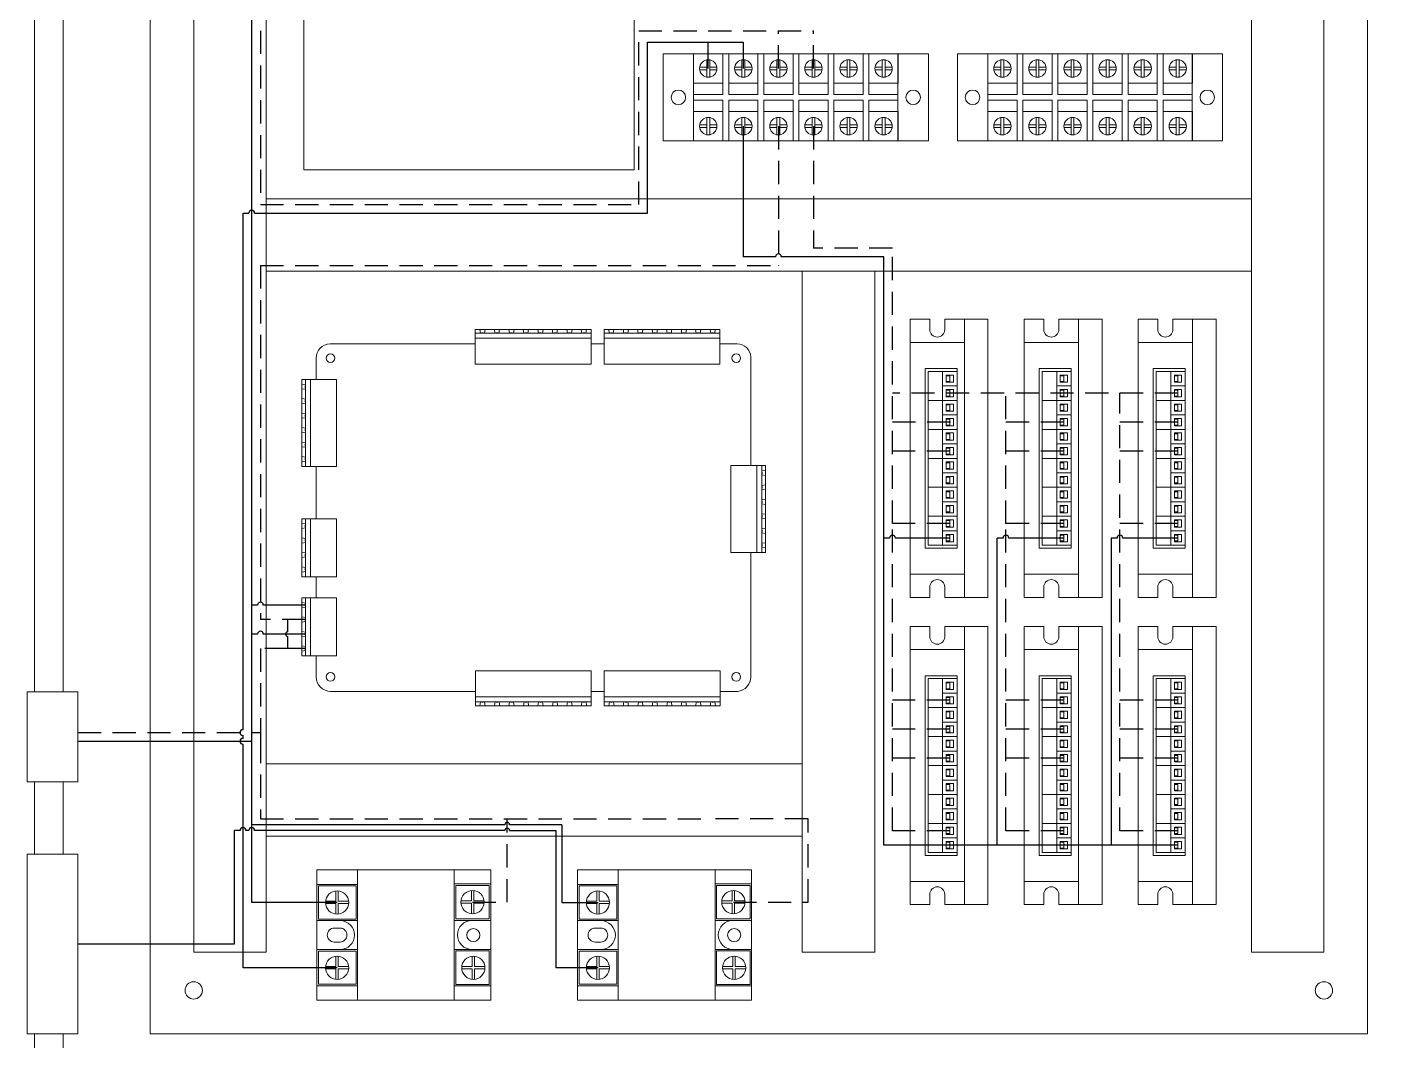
# Model space of a CAD drawing. Header units: millimetres. Extents: x 1937 to 4749, y 83 to 1608.
# Drawn here: x 2926.7 to 3043.6, y 477.9 to 565.3 of the extents above; entities that cross this region are included whole.
import ezdxf

# ---------------------------------------------------------------- set-up
doc = ezdxf.new("R2010")
doc.units = ezdxf.units.MM
doc.linetypes.add('JIS_02_2.0', pattern=[3, 2, -1])
doc.layers.get('0').update_dxf_attribs({"lineweight": 0})
for name, color, linetype, lineweight in [('24V', 1, 'Continuous', 30), ('Box Panel', 7, 'Continuous', 0), ('Fasa', 1, 'Continuous', 30), ('Negatif', 250, 'JIS_02_2.0', 30), ('PSU', 7, 'Continuous', 0), ('SSR DC', 7, 'Continuous', 0), ('TB6600', 7, 'Continuous', 0)]:
    doc.layers.add(name, color=color, linetype=linetype, lineweight=lineweight)
doc.layers.add('Cable Duct', color=7, linetype='Continuous')

# ---------------------------------------------------------------- blocks, each defined once
blk = doc.blocks.new('TB6600')
for p, q in [((5.36, 41.97), (12.11, 41.97)), ((17.31, 41.97), (24.06, 41.97)), ((24.06, 41.97), (32.21, 41.97)), ((5.36, -54.03), (12.11, -54.03)), ((17.31, -54.03), (24.06, -54.03)), ((24.06, -54.03), (32.21, -54.03))]:
    blk.add_line(p, q)
for points in [[(12.11, 41.97), (12.11, 38.42)], [(17.31, 38.42), (17.31, 38.42), (17.31, 41.97)], [(12.11, -54.03), (12.11, -50.48)], [(17.31, -50.48), (17.31, -50.48), (17.31, -54.03)]]:
    blk.add_lwpolyline(points)
for centre, start, end in [((14.71, 38.42), 180, 0), ((14.71, -50.48), 0, 180)]:
    blk.add_arc(centre, 2.6, start, end)
at = {"layer": 'TB6600'}
for p, q in [((5.36, -54.03), (5.36, 41.97)), ((24.06, 33.97), (24.06, 41.97)), ((32.21, 41.97), (32.21, -54.03)), ((10.56, 24.97), (21.56, 24.97)), ((10.56, -37.03), (10.56, 24.97)), ((11.56, 23.97), (21.56, 23.97)), ((11.56, -36.03), (11.56, 23.97)), ((16.56, 23.97), (16.56, -36.03)), ((21.56, 24.97), (21.56, 23.97)), ((21.56, 23.97), (21.56, -36.03)), ((16.56, 18.97), (21.56, 18.97)), ((17.81, 22.72), (20.31, 22.72)), ((17.81, 22.72), (17.81, 20.22)), ((17.81, 22.47), (19.06, 22.47)), ((17.81, 20.47), (19.06, 20.47)), ((17.81, 20.22), (20.31, 20.22)), ((17.81, 20.22), (20.31, 20.22)), ((19.06, 22.47), (19.06, 20.47)), ((20.31, 22.72), (20.31, 20.22)), ((17.81, 17.72), (20.31, 17.72)), ((17.81, 17.72), (17.81, 15.22)), ((17.81, 17.47), (19.06, 17.47)), ((17.81, 15.47), (19.06, 15.47)), ((17.81, 15.22), (20.31, 15.22)), ((17.81, 15.22), (20.31, 15.22)), ((19.06, 17.47), (19.06, 15.47)), ((20.31, 17.72), (20.31, 15.22)), ((11.56, 13.97), (21.56, 13.97)), ((17.81, 12.72), (20.31, 12.72)), ((17.81, 12.72), (17.81, 10.22)), ((17.81, 12.47), (19.06, 12.47)), ((17.81, 10.47), (19.06, 10.47)), ((17.81, 10.22), (20.31, 10.22)), ((17.81, 10.22), (20.31, 10.22)), ((19.06, 12.47), (19.06, 10.47)), ((20.31, 12.72), (20.31, 10.22)), ((16.56, 8.97), (21.56, 8.97)), ((17.81, 7.72), (20.31, 7.72)), ((17.81, 7.72), (17.81, 5.22)), ((17.81, 7.47), (19.06, 7.47)), ((17.81, 5.47), (19.06, 5.47)), ((17.81, 5.22), (20.31, 5.22)), ((17.81, 5.22), (20.31, 5.22)), ((19.06, 7.47), (19.06, 5.47)), ((20.31, 7.72), (20.31, 5.22)), ((11.56, 3.97), (21.56, 3.97)), ((17.81, 2.72), (20.31, 2.72)), ((17.81, 2.72), (17.81, 0.22)), ((17.81, 2.47), (19.06, 2.47)), ((17.81, 0.47), (19.06, 0.47)), ((17.81, 0.22), (20.31, 0.22)), ((17.81, 0.22), (20.31, 0.22)), ((19.06, 2.47), (19.06, 0.47)), ((20.31, 2.72), (20.31, 0.22)), ((16.56, -1.03), (21.56, -1.03)), ((17.81, -2.28), (20.31, -2.28)), ((17.81, -2.28), (17.81, -4.78)), ((17.81, -2.53), (19.06, -2.53)), ((17.81, -4.53), (19.06, -4.53)), ((19.06, -2.53), (19.06, -4.53)), ((20.31, -2.28), (20.31, -4.78)), ((11.56, -6.03), (21.56, -6.03)), ((17.81, -4.78), (20.31, -4.78)), ((17.81, -4.78), (20.31, -4.78)), ((17.81, -7.28), (20.31, -7.28)), ((17.81, -7.28), (17.81, -9.78)), ((17.81, -7.53), (19.06, -7.53)), ((19.06, -7.53), (19.06, -9.53)), ((20.31, -7.28), (20.31, -9.78)), ((16.56, -11.03), (21.56, -11.03)), ((17.81, -9.53), (19.06, -9.53)), ((17.81, -9.78), (20.31, -9.78)), ((17.81, -9.78), (20.31, -9.78)), ((17.81, -12.28), (20.31, -12.28)), ((17.81, -12.28), (17.81, -14.78)), ((17.81, -12.53), (19.06, -12.53)), ((19.06, -12.53), (19.06, -14.53)), ((20.31, -12.28), (20.31, -14.78)), ((11.56, -16.03), (21.56, -16.03)), ((17.81, -14.53), (19.06, -14.53)), ((17.81, -14.78), (20.31, -14.78)), ((17.81, -14.78), (20.31, -14.78)), ((17.81, -17.28), (20.31, -17.28)), ((17.81, -17.28), (17.81, -19.78)), ((17.81, -17.53), (19.06, -17.53)), ((19.06, -17.53), (19.06, -19.53)), ((20.31, -17.28), (20.31, -19.78)), ((16.56, -21.03), (21.56, -21.03)), ((17.81, -19.53), (19.06, -19.53)), ((17.81, -19.78), (20.31, -19.78)), ((17.81, -19.78), (20.31, -19.78)), ((17.81, -22.28), (20.31, -22.28)), ((17.81, -22.28), (17.81, -24.78)), ((17.81, -22.53), (19.06, -22.53)), ((19.06, -22.53), (19.06, -24.53)), ((20.31, -22.28), (20.31, -24.78)), ((11.56, -26.03), (21.56, -26.03)), ((17.81, -24.53), (19.06, -24.53)), ((17.81, -24.78), (20.31, -24.78)), ((17.81, -24.78), (20.31, -24.78)), ((17.81, -27.28), (20.31, -27.28)), ((17.81, -27.28), (17.81, -29.78)), ((17.81, -27.53), (19.06, -27.53)), ((19.06, -27.53), (19.06, -29.53)), ((20.31, -27.28), (20.31, -29.78)), ((16.56, -31.03), (21.56, -31.03)), ((17.81, -29.53), (19.06, -29.53)), ((17.81, -29.78), (20.31, -29.78)), ((17.81, -29.78), (20.31, -29.78)), ((17.81, -32.28), (20.31, -32.28)), ((17.81, -32.28), (17.81, -34.78)), ((17.81, -32.53), (19.06, -32.53)), ((19.06, -32.53), (19.06, -34.53)), ((20.31, -32.28), (20.31, -34.78)), ((21.56, -37.03), (10.56, -37.03)), ((21.56, -36.03), (11.56, -36.03)), ((17.81, -34.53), (19.06, -34.53)), ((17.81, -34.78), (20.31, -34.78)), ((17.81, -34.78), (20.31, -34.78)), ((21.56, -36.03), (21.56, -37.03)), ((24.06, -46.03), (24.06, -54.03))]:
    blk.add_line(p, q, dxfattribs=at)
blk.add_lwpolyline([(5.36, 33.97), (24.06, 33.97), (24.06, -46.03), (5.36, -46.03)], close=True, dxfattribs=at)
blk = doc.blocks.new('PSU')
for p, q in [((109.17, 19.87), (22.17, 19.87)), ((22.17, 19.87), (22.17, -0.13)), ((23.67, 19.87), (23.67, -0.13)), ((31.67, 19.87), (31.67, -0.13)), ((33.17, 19.87), (33.17, -0.13)), ((41.17, 19.87), (41.17, -0.13)), ((42.67, 19.87), (42.67, -0.13)), ((50.67, 19.87), (50.67, -0.13)), ((52.17, 19.87), (52.17, -0.13)), ((60.17, 19.87), (60.17, -0.13)), ((61.67, 19.87), (61.67, -0.13)), ((69.67, 19.87), (69.67, -0.13)), ((71.17, 19.87), (71.17, -0.13)), ((79.17, 19.87), (79.17, -0.13)), ((80.67, 19.87), (80.67, -0.13)), ((88.67, 19.87), (88.67, -0.13)), ((90.17, 19.87), (90.17, -0.13)), ((98.17, 19.87), (98.17, -0.13)), ((99.67, 19.87), (99.67, -0.13)), ((107.67, -0.13), (107.67, 19.87)), ((109.17, -0.13), (109.17, 19.87)), ((24.71, 10.37), (27.17, 10.37)), ((24.71, 9.37), (27.17, 9.37)), ((27.17, 12.83), (27.17, 10.37)), ((27.17, 9.37), (27.17, 6.91)), ((28.17, 12.83), (28.17, 10.37)), ((28.17, 10.37), (30.63, 10.37)), ((28.17, 9.37), (28.17, 6.91)), ((28.17, 9.37), (30.63, 9.37)), ((34.21, 10.37), (36.67, 10.37)), ((34.21, 9.37), (36.67, 9.37)), ((36.67, 12.83), (36.67, 10.37)), ((36.67, 9.37), (36.67, 6.91)), ((37.67, 12.83), (37.67, 10.37)), ((37.67, 10.37), (40.13, 10.37)), ((37.67, 9.37), (37.67, 6.91)), ((37.67, 9.37), (40.13, 9.37)), ((43.71, 10.37), (46.17, 10.37)), ((43.71, 9.37), (46.17, 9.37)), ((46.17, 12.83), (46.17, 10.37)), ((46.17, 9.37), (46.17, 6.91)), ((47.17, 12.83), (47.17, 10.37)), ((47.17, 10.37), (49.63, 10.37)), ((47.17, 9.37), (47.17, 6.91)), ((47.17, 9.37), (49.63, 9.37)), ((53.21, 10.37), (55.67, 10.37)), ((53.21, 9.37), (55.67, 9.37)), ((55.67, 12.83), (55.67, 10.37)), ((55.67, 9.37), (55.67, 6.91)), ((56.67, 12.83), (56.67, 10.37)), ((56.67, 10.37), (59.13, 10.37)), ((56.67, 9.37), (56.67, 6.91)), ((56.67, 9.37), (59.13, 9.37)), ((62.71, 10.37), (65.17, 10.37)), ((62.71, 9.37), (65.17, 9.37)), ((65.17, 12.83), (65.17, 10.37)), ((65.17, 9.37), (65.17, 6.91)), ((66.17, 12.83), (66.17, 10.37)), ((66.17, 10.37), (68.63, 10.37)), ((66.17, 9.37), (66.17, 6.91)), ((66.17, 9.37), (68.63, 9.37)), ((72.21, 10.37), (74.67, 10.37)), ((72.21, 9.37), (74.67, 9.37)), ((74.67, 12.83), (74.67, 10.37)), ((74.67, 9.37), (74.67, 6.91)), ((75.67, 12.83), (75.67, 10.37)), ((75.67, 10.37), (78.13, 10.37)), ((75.67, 9.37), (75.67, 6.91)), ((75.67, 9.37), (78.13, 9.37)), ((81.71, 10.37), (84.17, 10.37)), ((81.71, 9.37), (84.17, 9.37)), ((84.17, 12.83), (84.17, 10.37)), ((84.17, 9.37), (84.17, 6.91)), ((85.17, 12.83), (85.17, 10.37)), ((85.17, 10.37), (87.63, 10.37)), ((85.17, 9.37), (85.17, 6.91)), ((85.17, 9.37), (87.63, 9.37)), ((91.21, 10.37), (93.67, 10.37)), ((91.21, 9.37), (93.67, 9.37)), ((93.67, 12.83), (93.67, 10.37)), ((93.67, 9.37), (93.67, 6.91)), ((94.67, 12.83), (94.67, 10.37)), ((94.67, 10.37), (97.13, 10.37)), ((94.67, 9.37), (94.67, 6.91)), ((94.67, 9.37), (97.13, 9.37)), ((100.71, 10.37), (103.17, 10.37)), ((100.71, 9.37), (103.17, 9.37)), ((103.17, 12.83), (103.17, 10.37)), ((103.17, 9.37), (103.17, 6.91)), ((104.17, 12.83), (104.17, 10.37)), ((104.17, 10.37), (106.63, 10.37)), ((104.17, 9.37), (104.17, 6.91)), ((104.17, 9.37), (106.63, 9.37)), ((15.17, 8.31), (15.17, 4.43)), ((16.17, 8.31), (16.17, 4.43)), ((22.17, -0.13), (109.17, -0.13))]:
    blk.add_line(p, q)
for points in [[(11.67, 10.37), (19.67, 10.37), (19.67, 2.37), (11.67, 2.37)], [(23.67, 13.87), (31.67, 13.87), (31.67, 5.87), (23.67, 5.87)], [(33.17, 13.87), (41.17, 13.87), (41.17, 5.87), (33.17, 5.87)], [(42.67, 13.87), (50.67, 13.87), (50.67, 5.87), (42.67, 5.87)], [(52.17, 13.87), (60.17, 13.87), (60.17, 5.87), (52.17, 5.87)], [(61.67, 13.87), (69.67, 13.87), (69.67, 5.87), (61.67, 5.87)], [(71.17, 13.87), (79.17, 13.87), (79.17, 5.87), (71.17, 5.87)], [(80.67, 13.87), (88.67, 13.87), (88.67, 5.87), (80.67, 5.87)], [(90.17, 13.87), (98.17, 13.87), (98.17, 5.87), (90.17, 5.87)], [(99.67, 13.87), (107.67, 13.87), (107.67, 5.87), (99.67, 5.87)]]:
    blk.add_lwpolyline(points, close=True)
for centre, radius in [((27.67, 9.87), 3), ((37.17, 9.87), 3), ((46.67, 9.87), 3), ((56.17, 9.87), 3), ((65.67, 9.87), 3), ((75.17, 9.87), 3), ((84.67, 9.87), 3), ((94.17, 9.87), 3), ((103.67, 9.87), 3), ((5.92, 6.37), 2.5)]:
    blk.add_circle(centre, radius)
for start, end in [(104.4775, 255.5225), (284.4775, 75.5225)]:
    blk.add_arc((15.67, 6.37), 2, start, end)
at = {"layer": 'PSU'}
for p, q in [((0.17, -0.13), (0.17, 213.87)), ((0.17, 213.87), (114.17, 213.87)), ((114.17, 213.87), (114.17, -0.13)), ((114.17, 19.87), (0.17, 19.87)), ((114.17, -0.13), (0.17, -0.13))]:
    blk.add_line(p, q, dxfattribs=at)
blk = doc.blocks.new('SSR DC')
at = {"lineweight": 0}
for p, q in [((395.43, -135.13), (395.43, -134.24)), ((395.63, -135.13), (395.63, -134.24)), ((401.06, -135.13), (401.06, -134.24)), ((401.26, -135.13), (401.26, -134.24)), ((395.43, -135.13), (394.54, -135.13)), ((395.43, -135.33), (394.54, -135.33)), ((395.43, -136.23), (395.43, -135.33)), ((396.53, -135.13), (395.63, -135.13)), ((395.63, -136.23), (395.63, -135.33)), ((396.53, -135.33), (395.63, -135.33)), ((401.06, -135.13), (400.16, -135.13)), ((401.06, -135.33), (400.16, -135.33)), ((401.06, -136.23), (401.06, -135.33)), ((402.15, -135.13), (401.26, -135.13)), ((401.26, -136.23), (401.26, -135.33)), ((402.15, -135.33), (401.26, -135.33)), ((392.72, -136.98), (403.97, -136.98)), ((392.72, -145.33), (403.97, -145.33)), ((395.43, -146.88), (395.43, -145.99)), ((395.63, -146.88), (395.63, -145.99)), ((401.09, -146.81), (401.09, -145.91)), ((401.29, -146.81), (401.29, -145.91)), ((395.43, -146.88), (394.54, -146.88)), ((395.43, -147.08), (394.54, -147.08)), ((395.43, -147.98), (395.43, -147.08)), ((396.53, -146.88), (395.63, -146.88)), ((395.63, -147.98), (395.63, -147.08)), ((396.53, -147.08), (395.63, -147.08)), ((401.09, -146.81), (400.19, -146.81)), ((401.09, -147.01), (400.19, -147.01)), ((401.09, -147.9), (401.09, -147.01)), ((402.18, -146.81), (401.29, -146.81)), ((401.29, -147.9), (401.29, -147.01)), ((402.18, -147.01), (401.29, -147.01))]:
    blk.add_line(p, q, dxfattribs=at)
for points in [[(392.72, -133.48), (403.97, -133.48), (403.97, -148.48), (392.72, -148.48)], [(393.97, -133.48), (397.1, -133.48), (397.1, -136.98), (393.97, -136.98)], [(394.1, -133.61), (396.97, -133.61), (396.97, -136.86), (394.1, -136.86)], [(399.6, -133.48), (402.72, -133.48), (402.72, -136.98), (399.6, -136.98)], [(399.72, -133.61), (402.6, -133.61), (402.6, -136.86), (399.72, -136.86)], [(397.11, -148.48), (393.96, -148.48), (393.96, -145.33), (397.11, -145.33)], [(396.99, -148.36), (394.09, -148.36), (394.09, -145.46), (396.99, -145.46)], [(402.76, -148.48), (399.61, -148.48), (399.61, -145.33), (402.76, -145.33)], [(402.64, -148.36), (399.74, -148.36), (399.74, -145.46), (402.64, -145.46)]]:
    blk.add_lwpolyline(points, close=True, dxfattribs=at)
for points in [[(397.1, -133.48), (397.1, -135.48, 0.414214), (398.35, -136.73), (398.35, -136.73, 0.414214), (399.6, -135.48), (399.6, -133.48)], [(397.75, -135.23), (397.75, -134.98, -0.414214), (398.35, -134.38), (398.35, -134.38, -0.414214), (398.95, -134.98), (398.95, -135.23)], [(398.95, -135.48), (398.95, -135.48, -0.414214), (398.35, -136.08), (398.35, -136.08, -0.414214), (397.75, -135.48)], [(399.61, -148.48), (399.61, -146.86, 0.414214), (398.36, -145.61), (398.36, -145.61, 0.414214), (397.11, -146.86), (397.11, -148.48)]]:
    blk.add_lwpolyline(points, format="xyb", dxfattribs=at)
for points in [[(397.75, -135.48), (397.75, -135.23)], [(398.95, -135.23), (398.95, -135.48)]]:
    blk.add_lwpolyline(points, dxfattribs=at)
for centre, radius in [((395.53, -135.23), 1), ((401.16, -135.23), 1), ((395.53, -146.98), 1), ((401.19, -146.91), 1), ((398.35, -146.98), 0.562)]:
    blk.add_circle(centre, radius, dxfattribs=at)

msp = doc.modelspace()

# ---------------------------------------------------------------- linework, layer by layer
for p, q in [((2981.579, 563.032), (3004.454, 563.032)), ((2981.579, 555.532), (2981.579, 563.032)), ((2984.204, 555.532), (2984.204, 563.032)), ((2985.341, 562.509), (2985.341, 561.03)), ((2985.591, 562.509), (2985.591, 561.03)), ((2986.729, 559.532), (2986.729, 563.032)), ((2987.229, 559.532), (2987.229, 563.032)), ((2988.366, 562.509), (2988.366, 561.03)), ((2988.616, 562.509), (2988.616, 561.03)), ((2989.754, 559.532), (2989.754, 563.032)), ((2990.254, 559.532), (2990.254, 563.032)), ((2991.391, 562.509), (2991.391, 561.03)), ((2991.641, 562.509), (2991.641, 561.03)), ((2992.779, 559.532), (2992.779, 563.032)), ((2993.279, 559.532), (2993.279, 563.032)), ((2994.416, 562.509), (2994.416, 561.03)), ((2994.666, 562.509), (2994.666, 561.03)), ((2995.804, 559.532), (2995.804, 563.032)), ((2996.304, 559.532), (2996.304, 563.032)), ((2997.441, 562.509), (2997.441, 561.03)), ((2997.691, 562.509), (2997.691, 561.03)), ((2998.829, 559.532), (2998.829, 563.032)), ((2999.329, 559.532), (2999.329, 563.032)), ((3000.466, 562.509), (3000.466, 561.03)), ((3000.716, 562.509), (3000.716, 561.03)), ((3001.829, 563.032), (3001.829, 555.532)), ((3004.454, 563.032), (3004.454, 555.532)), ((3006.954, 563.032), (3029.829, 563.032)), ((3006.954, 555.532), (3006.954, 563.032)), ((3009.579, 555.532), (3009.579, 563.032)), ((3010.716, 562.509), (3010.716, 561.03)), ((3010.966, 562.509), (3010.966, 561.03)), ((3012.104, 559.532), (3012.104, 563.032)), ((3012.604, 559.532), (3012.604, 563.032)), ((3013.741, 562.509), (3013.741, 561.03)), ((3013.991, 562.509), (3013.991, 561.03)), ((3015.129, 559.532), (3015.129, 563.032)), ((3015.629, 559.532), (3015.629, 563.032)), ((3016.766, 562.509), (3016.766, 561.03)), ((3017.016, 562.509), (3017.016, 561.03)), ((3018.154, 559.532), (3018.154, 563.032)), ((3018.654, 559.532), (3018.654, 563.032)), ((3019.791, 562.509), (3019.791, 561.03)), ((3020.041, 562.509), (3020.041, 561.03)), ((3021.179, 559.532), (3021.179, 563.032)), ((3021.679, 559.532), (3021.679, 563.032)), ((3022.816, 562.509), (3022.816, 561.03)), ((3023.066, 562.509), (3023.066, 561.03)), ((3024.204, 559.532), (3024.204, 563.032)), ((3024.704, 559.532), (3024.704, 563.032)), ((3025.841, 562.509), (3025.841, 561.03)), ((3026.091, 562.509), (3026.091, 561.03)), ((3027.204, 563.032), (3027.204, 555.532)), ((3029.829, 563.032), (3029.829, 555.532)), ((2984.726, 561.895), (2985.341, 561.895)), ((2984.726, 561.645), (2985.341, 561.645)), ((2985.591, 561.895), (2986.206, 561.895)), ((2985.591, 561.645), (2986.206, 561.645)), ((2987.751, 561.895), (2988.366, 561.895)), ((2987.751, 561.645), (2988.366, 561.645)), ((2988.616, 561.895), (2989.231, 561.895)), ((2988.616, 561.645), (2989.231, 561.645)), ((2990.776, 561.895), (2991.391, 561.895)), ((2990.776, 561.645), (2991.391, 561.645)), ((2991.641, 561.895), (2992.256, 561.895)), ((2991.641, 561.645), (2992.256, 561.645)), ((2993.801, 561.895), (2994.416, 561.895)), ((2993.801, 561.645), (2994.416, 561.645)), ((2994.666, 561.895), (2995.281, 561.895)), ((2994.666, 561.645), (2995.281, 561.645)), ((2996.826, 561.895), (2997.441, 561.895)), ((2996.826, 561.645), (2997.441, 561.645)), ((2997.691, 561.895), (2998.306, 561.895)), ((2997.691, 561.645), (2998.306, 561.645)), ((2999.851, 561.895), (3000.466, 561.895)), ((2999.851, 561.645), (3000.466, 561.645)), ((3000.716, 561.895), (3001.331, 561.895)), ((3000.716, 561.645), (3001.331, 561.645)), ((3010.101, 561.895), (3010.716, 561.895)), ((3010.101, 561.645), (3010.716, 561.645)), ((3010.966, 561.895), (3011.581, 561.895)), ((3010.966, 561.645), (3011.581, 561.645)), ((3013.126, 561.895), (3013.741, 561.895)), ((3013.126, 561.645), (3013.741, 561.645)), ((3013.991, 561.895), (3014.606, 561.895)), ((3013.991, 561.645), (3014.606, 561.645)), ((3016.151, 561.895), (3016.766, 561.895)), ((3016.151, 561.645), (3016.766, 561.645)), ((3017.016, 561.895), (3017.631, 561.895)), ((3017.016, 561.645), (3017.631, 561.645)), ((3019.176, 561.895), (3019.791, 561.895)), ((3019.176, 561.645), (3019.791, 561.645)), ((3020.041, 561.895), (3020.656, 561.895)), ((3020.041, 561.645), (3020.656, 561.645)), ((3022.201, 561.895), (3022.816, 561.895)), ((3022.201, 561.645), (3022.816, 561.645)), ((3023.066, 561.895), (3023.681, 561.895)), ((3023.066, 561.645), (3023.681, 561.645)), ((3025.226, 561.895), (3025.841, 561.895)), ((3025.226, 561.645), (3025.841, 561.645)), ((3026.091, 561.895), (3026.706, 561.895)), ((3026.091, 561.645), (3026.706, 561.645)), ((2984.204, 559.532), (2986.729, 559.532)), ((2984.204, 559.032), (2986.729, 559.032)), ((2986.729, 555.532), (2986.729, 559.032)), ((2987.229, 559.532), (2989.754, 559.532)), ((2987.229, 559.032), (2989.754, 559.032)), ((2987.229, 555.532), (2987.229, 559.032)), ((2989.754, 555.532), (2989.754, 559.032)), ((2990.254, 559.532), (2992.779, 559.532)), ((2990.254, 559.032), (2992.779, 559.032)), ((2990.254, 555.532), (2990.254, 559.032)), ((2992.779, 555.532), (2992.779, 559.032)), ((2993.279, 559.532), (2995.804, 559.532)), ((2993.279, 559.032), (2995.804, 559.032)), ((2993.279, 555.532), (2993.279, 559.032)), ((2995.804, 555.532), (2995.804, 559.032)), ((2996.304, 559.532), (2998.829, 559.532)), ((2996.304, 559.032), (2998.829, 559.032)), ((2996.304, 555.532), (2996.304, 559.032)), ((2998.829, 555.532), (2998.829, 559.032)), ((2999.329, 559.532), (3001.829, 559.532)), ((2999.329, 559.032), (3001.829, 559.032)), ((2999.329, 555.532), (2999.329, 559.032)), ((3009.579, 559.532), (3012.104, 559.532)), ((3009.579, 559.032), (3012.104, 559.032)), ((3012.104, 555.532), (3012.104, 559.032)), ((3012.604, 559.532), (3015.129, 559.532)), ((3012.604, 559.032), (3015.129, 559.032)), ((3012.604, 555.532), (3012.604, 559.032)), ((3015.129, 555.532), (3015.129, 559.032)), ((3015.629, 559.532), (3018.154, 559.532)), ((3015.629, 559.032), (3018.154, 559.032)), ((3015.629, 555.532), (3015.629, 559.032)), ((3018.154, 555.532), (3018.154, 559.032)), ((3018.654, 559.532), (3021.179, 559.532)), ((3018.654, 559.032), (3021.179, 559.032)), ((3018.654, 555.532), (3018.654, 559.032)), ((3021.179, 555.532), (3021.179, 559.032)), ((3021.679, 559.532), (3024.204, 559.532)), ((3021.679, 559.032), (3024.204, 559.032)), ((3021.679, 555.532), (3021.679, 559.032)), ((3024.204, 555.532), (3024.204, 559.032)), ((3024.704, 559.532), (3027.204, 559.532)), ((3024.704, 559.032), (3027.204, 559.032)), ((3024.704, 555.532), (3024.704, 559.032)), ((2985.341, 557.534), (2985.341, 556.055)), ((2985.591, 557.534), (2985.591, 556.055)), ((2988.366, 557.534), (2988.366, 556.055)), ((2988.616, 557.534), (2988.616, 556.055)), ((2991.391, 557.534), (2991.391, 556.055)), ((2991.641, 557.534), (2991.641, 556.055)), ((2994.416, 557.534), (2994.416, 556.055)), ((2994.666, 557.534), (2994.666, 556.055)), ((2997.441, 557.534), (2997.441, 556.055)), ((2997.691, 557.534), (2997.691, 556.055)), ((3000.466, 557.534), (3000.466, 556.055)), ((3000.716, 557.534), (3000.716, 556.055)), ((3010.716, 557.534), (3010.716, 556.055)), ((3010.966, 557.534), (3010.966, 556.055)), ((3013.741, 557.534), (3013.741, 556.055)), ((3013.991, 557.534), (3013.991, 556.055)), ((3016.766, 557.534), (3016.766, 556.055)), ((3017.016, 557.534), (3017.016, 556.055)), ((3019.791, 557.534), (3019.791, 556.055)), ((3020.041, 557.534), (3020.041, 556.055)), ((3022.816, 557.534), (3022.816, 556.055)), ((3023.066, 557.534), (3023.066, 556.055)), ((3025.841, 557.534), (3025.841, 556.055)), ((3026.091, 557.534), (3026.091, 556.055)), ((2984.726, 556.92), (2985.341, 556.92)), ((2984.726, 556.67), (2985.341, 556.67)), ((2985.591, 556.92), (2986.206, 556.92)), ((2985.591, 556.67), (2986.206, 556.67)), ((2987.751, 556.92), (2988.366, 556.92)), ((2987.751, 556.67), (2988.366, 556.67)), ((2988.616, 556.92), (2989.231, 556.92)), ((2988.616, 556.67), (2989.231, 556.67)), ((2990.776, 556.92), (2991.391, 556.92)), ((2990.776, 556.67), (2991.391, 556.67)), ((2991.641, 556.92), (2992.256, 556.92)), ((2991.641, 556.67), (2992.256, 556.67)), ((2993.801, 556.92), (2994.416, 556.92)), ((2993.801, 556.67), (2994.416, 556.67)), ((2994.666, 556.92), (2995.281, 556.92)), ((2994.666, 556.67), (2995.281, 556.67)), ((2996.826, 556.92), (2997.441, 556.92)), ((2996.826, 556.67), (2997.441, 556.67)), ((2997.691, 556.92), (2998.306, 556.92)), ((2997.691, 556.67), (2998.306, 556.67)), ((2999.851, 556.92), (3000.466, 556.92)), ((2999.851, 556.67), (3000.466, 556.67)), ((3000.716, 556.92), (3001.331, 556.92)), ((3000.716, 556.67), (3001.331, 556.67)), ((3010.101, 556.92), (3010.716, 556.92)), ((3010.101, 556.67), (3010.716, 556.67)), ((3010.966, 556.92), (3011.581, 556.92)), ((3010.966, 556.67), (3011.581, 556.67)), ((3013.126, 556.92), (3013.741, 556.92)), ((3013.126, 556.67), (3013.741, 556.67)), ((3013.991, 556.92), (3014.606, 556.92)), ((3013.991, 556.67), (3014.606, 556.67)), ((3016.151, 556.92), (3016.766, 556.92)), ((3016.151, 556.67), (3016.766, 556.67)), ((3017.016, 556.92), (3017.631, 556.92)), ((3017.016, 556.67), (3017.631, 556.67)), ((3019.176, 556.92), (3019.791, 556.92)), ((3019.176, 556.67), (3019.791, 556.67)), ((3020.041, 556.92), (3020.656, 556.92)), ((3020.041, 556.67), (3020.656, 556.67)), ((3022.201, 556.92), (3022.816, 556.92)), ((3022.201, 556.67), (3022.816, 556.67)), ((3023.066, 556.92), (3023.681, 556.92)), ((3023.066, 556.67), (3023.681, 556.67)), ((3025.226, 556.92), (3025.841, 556.92)), ((3025.226, 556.67), (3025.841, 556.67)), ((3026.091, 556.92), (3026.706, 556.92)), ((3026.091, 556.67), (3026.706, 556.67)), ((3004.454, 555.532), (2981.579, 555.532)), ((3029.829, 555.532), (3006.954, 555.532)), ((2947.329, 544.282), (2947.329, 501.782))]:
    msp.add_line(p, q)
at = {"color": 7, "linetype": 'Continuous', "lineweight": 0}
for p, q in [((2965.362, 539.264), (2965.362, 536.264)), ((2965.362, 539.264), (2975.362, 539.264)), ((2975.362, 538.939), (2965.362, 538.939)), ((2965.762, 539.264), (2965.812, 538.939)), ((2965.925, 538.964), (2965.919, 538.939)), ((2965.925, 538.964), (2966.05, 538.964)), ((2966.05, 538.964), (2966.056, 538.939)), ((2966.212, 539.264), (2966.162, 538.939)), ((2967.012, 539.264), (2967.062, 538.939)), ((2967.175, 538.964), (2967.169, 538.939)), ((2967.175, 538.964), (2967.3, 538.964)), ((2967.3, 538.964), (2967.306, 538.939)), ((2967.462, 539.264), (2967.412, 538.939)), ((2968.262, 539.264), (2968.312, 538.939)), ((2968.425, 538.964), (2968.419, 538.939)), ((2968.425, 538.964), (2968.55, 538.964)), ((2968.55, 538.964), (2968.556, 538.939)), ((2968.712, 539.264), (2968.662, 538.939)), ((2969.512, 539.264), (2969.562, 538.939)), ((2969.675, 538.964), (2969.669, 538.939)), ((2969.675, 538.964), (2969.8, 538.964)), ((2969.8, 538.964), (2969.806, 538.939)), ((2969.962, 539.264), (2969.912, 538.939)), ((2970.762, 539.264), (2970.812, 538.939)), ((2970.925, 538.964), (2970.919, 538.939)), ((2970.925, 538.964), (2971.05, 538.964)), ((2971.05, 538.964), (2971.056, 538.939)), ((2971.212, 539.264), (2971.162, 538.939)), ((2972.012, 539.264), (2972.062, 538.939)), ((2972.175, 538.964), (2972.169, 538.939)), ((2972.175, 538.964), (2972.3, 538.964)), ((2972.3, 538.964), (2972.306, 538.939)), ((2972.462, 539.264), (2972.412, 538.939)), ((2973.262, 539.264), (2973.312, 538.939)), ((2973.425, 538.964), (2973.419, 538.939)), ((2973.425, 538.964), (2973.55, 538.964)), ((2973.55, 538.964), (2973.556, 538.939)), ((2973.712, 539.264), (2973.662, 538.939)), ((2974.512, 539.264), (2974.562, 538.939)), ((2974.675, 538.964), (2974.669, 538.939)), ((2974.675, 538.964), (2974.8, 538.964)), ((2974.8, 538.964), (2974.806, 538.939)), ((2974.962, 539.264), (2974.912, 538.939)), ((2975.362, 539.264), (2975.362, 536.264)), ((2976.475, 539.264), (2976.475, 536.264)), ((2976.475, 539.264), (2986.475, 539.264)), ((2986.475, 538.939), (2976.475, 538.939)), ((2976.875, 539.264), (2976.925, 538.939)), ((2977.037, 538.964), (2977.031, 538.939)), ((2977.037, 538.964), (2977.162, 538.964)), ((2977.162, 538.964), (2977.169, 538.939)), ((2977.325, 539.264), (2977.275, 538.939)), ((2978.125, 539.264), (2978.175, 538.939)), ((2978.287, 538.964), (2978.281, 538.939)), ((2978.287, 538.964), (2978.412, 538.964)), ((2978.412, 538.964), (2978.419, 538.939)), ((2978.575, 539.264), (2978.525, 538.939)), ((2979.375, 539.264), (2979.425, 538.939)), ((2979.537, 538.964), (2979.531, 538.939)), ((2979.537, 538.964), (2979.662, 538.964)), ((2979.662, 538.964), (2979.669, 538.939)), ((2979.825, 539.264), (2979.775, 538.939)), ((2980.625, 539.264), (2980.675, 538.939)), ((2980.787, 538.964), (2980.781, 538.939)), ((2980.787, 538.964), (2980.912, 538.964)), ((2980.912, 538.964), (2980.919, 538.939)), ((2981.075, 539.264), (2981.025, 538.939)), ((2981.875, 539.264), (2981.925, 538.939)), ((2982.037, 538.964), (2982.031, 538.939)), ((2982.037, 538.964), (2982.162, 538.964)), ((2982.162, 538.964), (2982.169, 538.939)), ((2982.325, 539.264), (2982.275, 538.939)), ((2983.125, 539.264), (2983.175, 538.939)), ((2983.287, 538.964), (2983.281, 538.939)), ((2983.287, 538.964), (2983.412, 538.964)), ((2983.412, 538.964), (2983.419, 538.939)), ((2983.575, 539.264), (2983.525, 538.939)), ((2984.375, 539.264), (2984.425, 538.939)), ((2984.537, 538.964), (2984.531, 538.939)), ((2984.537, 538.964), (2984.662, 538.964)), ((2984.662, 538.964), (2984.669, 538.939)), ((2984.825, 539.264), (2984.775, 538.939)), ((2985.625, 539.264), (2985.675, 538.939)), ((2985.787, 538.964), (2985.781, 538.939)), ((2985.787, 538.964), (2985.912, 538.964)), ((2985.912, 538.964), (2985.919, 538.939)), ((2986.075, 539.264), (2986.025, 538.939)), ((2986.475, 539.264), (2986.475, 536.264)), ((2952.952, 538.03), (2952.84, 538.028)), ((2965.362, 538.03), (2952.952, 538.03)), ((2965.362, 538.514), (2975.362, 538.514)), ((2976.475, 538.03), (2975.362, 538.03)), ((2976.475, 538.514), (2986.475, 538.514)), ((2987.952, 538.03), (2986.475, 538.03)), ((2951.635, 536.78), (2951.635, 534.945)), ((2989.135, 536.78), (2989.133, 536.887)), ((2989.135, 527.509), (2989.135, 536.78)), ((2975.362, 536.264), (2965.362, 536.264)), ((2986.475, 536.264), (2976.475, 536.264)), ((2950.4, 534.945), (2953.4, 534.945)), ((2950.4, 527.445), (2950.4, 534.945)), ((2950.4, 534.545), (2950.725, 534.495)), ((2950.4, 534.095), (2950.725, 534.145)), ((2950.7, 534.383), (2950.725, 534.389)), ((2950.7, 534.258), (2950.7, 534.383)), ((2950.7, 534.258), (2950.725, 534.252)), ((2950.725, 534.945), (2950.725, 527.445)), ((2951.15, 527.445), (2951.15, 534.945)), ((2953.4, 534.945), (2953.4, 527.445)), ((2950.4, 533.295), (2950.725, 533.245)), ((2950.7, 533.133), (2950.725, 533.139)), ((2950.7, 533.008), (2950.7, 533.133)), ((2950.7, 533.008), (2950.725, 533.002)), ((2950.4, 532.845), (2950.725, 532.895)), ((2950.4, 532.045), (2950.725, 531.995)), ((2950.7, 531.883), (2950.725, 531.889)), ((2950.7, 531.758), (2950.7, 531.883)), ((2950.4, 531.595), (2950.725, 531.645)), ((2950.4, 530.795), (2950.725, 530.745)), ((2950.7, 531.758), (2950.725, 531.752)), ((2950.7, 530.633), (2950.725, 530.639)), ((2950.7, 530.508), (2950.7, 530.633)), ((2950.4, 530.345), (2950.725, 530.395)), ((2950.4, 529.545), (2950.725, 529.495)), ((2950.7, 530.508), (2950.725, 530.502)), ((2950.4, 529.095), (2950.725, 529.145)), ((2950.4, 528.295), (2950.725, 528.245)), ((2950.7, 529.383), (2950.725, 529.389)), ((2950.7, 529.258), (2950.7, 529.383)), ((2950.7, 529.258), (2950.725, 529.252)), ((2950.4, 527.845), (2950.725, 527.895)), ((2950.4, 527.445), (2953.4, 527.445)), ((2950.7, 528.133), (2950.725, 528.139)), ((2950.7, 528.008), (2950.7, 528.133)), ((2950.7, 528.008), (2950.725, 528.002)), ((2951.635, 527.445), (2951.635, 522.93)), ((2990.414, 527.509), (2987.414, 527.509)), ((2987.414, 520.009), (2987.414, 527.509)), ((2989.664, 527.509), (2989.664, 520.009)), ((2990.089, 520.009), (2990.089, 527.509)), ((2990.414, 527.109), (2990.089, 527.059)), ((2990.414, 527.509), (2990.414, 520.009)), ((2990.114, 526.947), (2990.089, 526.953)), ((2990.114, 526.822), (2990.089, 526.815)), ((2990.414, 526.659), (2990.089, 526.709)), ((2990.114, 526.947), (2990.114, 526.822)), ((2990.414, 525.859), (2990.089, 525.809)), ((2990.114, 525.697), (2990.089, 525.703)), ((2990.114, 525.572), (2990.089, 525.565)), ((2990.414, 525.409), (2990.089, 525.459)), ((2990.114, 525.697), (2990.114, 525.572)), ((2990.414, 524.609), (2990.089, 524.559)), ((2990.114, 524.447), (2990.089, 524.453)), ((2990.114, 524.322), (2990.089, 524.315)), ((2990.414, 524.159), (2990.089, 524.209)), ((2990.114, 524.447), (2990.114, 524.322)), ((2950.405, 522.93), (2953.405, 522.93)), ((2950.405, 517.93), (2950.405, 522.93)), ((2950.405, 522.53), (2950.73, 522.48)), ((2950.73, 522.93), (2950.73, 517.93)), ((2951.155, 517.93), (2951.155, 522.93)), ((2953.405, 522.93), (2953.405, 517.93)), ((2990.414, 523.359), (2990.089, 523.309)), ((2990.114, 523.197), (2990.089, 523.203)), ((2990.114, 523.072), (2990.089, 523.065)), ((2990.414, 522.909), (2990.089, 522.959)), ((2990.114, 523.197), (2990.114, 523.072)), ((2950.405, 522.08), (2950.73, 522.13)), ((2950.405, 521.28), (2950.73, 521.23)), ((2950.705, 522.368), (2950.73, 522.374)), ((2950.705, 522.243), (2950.705, 522.368)), ((2950.705, 522.243), (2950.73, 522.237)), ((2990.414, 522.109), (2990.089, 522.059)), ((2990.114, 521.947), (2990.089, 521.953)), ((2990.114, 521.822), (2990.089, 521.815)), ((2990.414, 521.659), (2990.089, 521.709)), ((2990.114, 521.947), (2990.114, 521.822)), ((2950.405, 520.83), (2950.73, 520.88)), ((2950.705, 521.118), (2950.73, 521.124)), ((2950.705, 520.993), (2950.705, 521.118)), ((2950.705, 520.993), (2950.73, 520.987)), ((2990.414, 520.859), (2990.089, 520.809)), ((2990.114, 520.697), (2990.089, 520.703)), ((2990.114, 520.572), (2990.089, 520.565)), ((2990.414, 520.409), (2990.089, 520.459)), ((2990.114, 520.697), (2990.114, 520.572)), ((2950.405, 520.03), (2950.73, 519.98)), ((2950.405, 519.58), (2950.73, 519.63)), ((2950.705, 519.868), (2950.73, 519.874)), ((2950.705, 519.743), (2950.705, 519.868)), ((2950.705, 519.743), (2950.73, 519.737)), ((2990.414, 520.009), (2987.414, 520.009)), ((2989.135, 509.28), (2989.135, 520.009)), ((2950.405, 518.78), (2950.73, 518.73)), ((2950.405, 518.33), (2950.73, 518.38)), ((2950.405, 517.93), (2953.405, 517.93)), ((2950.705, 518.618), (2950.73, 518.624)), ((2950.705, 518.493), (2950.705, 518.618)), ((2950.705, 518.493), (2950.73, 518.487)), ((2951.635, 517.93), (2951.635, 516.104)), ((2950.405, 516.104), (2953.405, 516.104)), ((2950.405, 511.104), (2950.405, 516.104)), ((2950.405, 515.704), (2950.73, 515.654)), ((2950.705, 515.542), (2950.73, 515.548)), ((2950.705, 515.417), (2950.705, 515.542)), ((2950.73, 516.104), (2950.73, 511.104)), ((2951.155, 511.104), (2951.155, 516.104)), ((2953.405, 516.104), (2953.405, 511.104)), ((2950.405, 515.254), (2950.73, 515.304)), ((2950.405, 514.454), (2950.73, 514.404)), ((2950.705, 515.417), (2950.73, 515.41)), ((2950.705, 514.292), (2950.73, 514.298)), ((2950.705, 514.167), (2950.705, 514.292)), ((2950.405, 514.004), (2950.73, 514.054)), ((2950.405, 513.204), (2950.73, 513.154)), ((2950.705, 514.167), (2950.73, 514.16)), ((2950.405, 512.754), (2950.73, 512.804)), ((2950.405, 511.954), (2950.73, 511.904)), ((2950.705, 513.042), (2950.73, 513.048)), ((2950.705, 512.917), (2950.705, 513.042)), ((2950.705, 512.917), (2950.73, 512.91)), ((2950.405, 511.504), (2950.73, 511.554)), ((2950.405, 511.104), (2953.405, 511.104)), ((2950.705, 511.792), (2950.73, 511.798)), ((2950.705, 511.667), (2950.705, 511.792)), ((2950.705, 511.667), (2950.73, 511.66)), ((2951.635, 511.104), (2951.635, 509.28)), ((2965.372, 506.8), (2965.372, 509.8)), ((2965.372, 509.8), (2975.372, 509.8)), ((2975.372, 506.8), (2975.372, 509.8)), ((2976.485, 506.8), (2976.485, 509.8)), ((2976.485, 509.8), (2986.485, 509.8)), ((2986.485, 506.8), (2986.485, 509.8)), ((2952.885, 508.03), (2965.372, 508.03)), ((2975.372, 507.55), (2965.372, 507.55)), ((2975.372, 508.03), (2976.485, 508.03)), ((2986.485, 507.55), (2976.485, 507.55)), ((2986.485, 508.03), (2987.885, 508.03)), ((2987.885, 508.03), (2987.994, 508.035)), ((2965.372, 507.125), (2975.372, 507.125)), ((2975.372, 506.8), (2965.372, 506.8)), ((2965.772, 506.8), (2965.822, 507.125)), ((2965.935, 507.1), (2965.929, 507.125)), ((2966.06, 507.1), (2965.935, 507.1)), ((2966.06, 507.1), (2966.066, 507.125)), ((2966.222, 506.8), (2966.172, 507.125)), ((2967.022, 506.8), (2967.072, 507.125)), ((2967.185, 507.1), (2967.179, 507.125)), ((2967.31, 507.1), (2967.185, 507.1)), ((2967.31, 507.1), (2967.316, 507.125)), ((2967.472, 506.8), (2967.422, 507.125)), ((2968.272, 506.8), (2968.322, 507.125)), ((2968.435, 507.1), (2968.429, 507.125)), ((2968.56, 507.1), (2968.435, 507.1)), ((2968.56, 507.1), (2968.566, 507.125)), ((2968.722, 506.8), (2968.672, 507.125)), ((2969.522, 506.8), (2969.572, 507.125)), ((2969.685, 507.1), (2969.679, 507.125)), ((2969.81, 507.1), (2969.685, 507.1)), ((2969.81, 507.1), (2969.816, 507.125)), ((2969.972, 506.8), (2969.922, 507.125)), ((2970.772, 506.8), (2970.822, 507.125)), ((2970.935, 507.1), (2970.929, 507.125)), ((2971.06, 507.1), (2970.935, 507.1)), ((2971.06, 507.1), (2971.066, 507.125)), ((2971.222, 506.8), (2971.172, 507.125)), ((2972.022, 506.8), (2972.072, 507.125)), ((2972.185, 507.1), (2972.179, 507.125)), ((2972.31, 507.1), (2972.185, 507.1)), ((2972.31, 507.1), (2972.316, 507.125)), ((2972.472, 506.8), (2972.422, 507.125)), ((2973.272, 506.8), (2973.322, 507.125)), ((2973.435, 507.1), (2973.429, 507.125)), ((2973.56, 507.1), (2973.435, 507.1)), ((2973.56, 507.1), (2973.566, 507.125)), ((2973.722, 506.8), (2973.672, 507.125)), ((2974.522, 506.8), (2974.572, 507.125)), ((2974.685, 507.1), (2974.679, 507.125)), ((2974.81, 507.1), (2974.685, 507.1)), ((2974.81, 507.1), (2974.816, 507.125)), ((2974.972, 506.8), (2974.922, 507.125)), ((2976.485, 507.125), (2986.485, 507.125)), ((2986.485, 506.8), (2976.485, 506.8)), ((2976.885, 506.8), (2976.935, 507.125)), ((2977.047, 507.1), (2977.041, 507.125)), ((2977.172, 507.1), (2977.047, 507.1)), ((2977.172, 507.1), (2977.179, 507.125)), ((2977.335, 506.8), (2977.285, 507.125)), ((2978.135, 506.8), (2978.185, 507.125)), ((2978.297, 507.1), (2978.291, 507.125)), ((2978.422, 507.1), (2978.297, 507.1)), ((2978.422, 507.1), (2978.429, 507.125)), ((2978.585, 506.8), (2978.535, 507.125)), ((2979.385, 506.8), (2979.435, 507.125)), ((2979.547, 507.1), (2979.541, 507.125)), ((2979.672, 507.1), (2979.547, 507.1)), ((2979.672, 507.1), (2979.679, 507.125)), ((2979.835, 506.8), (2979.785, 507.125)), ((2980.635, 506.8), (2980.685, 507.125)), ((2980.797, 507.1), (2980.791, 507.125)), ((2980.922, 507.1), (2980.797, 507.1)), ((2980.922, 507.1), (2980.929, 507.125)), ((2981.085, 506.8), (2981.035, 507.125)), ((2981.885, 506.8), (2981.935, 507.125)), ((2982.047, 507.1), (2982.041, 507.125)), ((2982.172, 507.1), (2982.047, 507.1)), ((2982.172, 507.1), (2982.179, 507.125)), ((2982.335, 506.8), (2982.285, 507.125)), ((2983.135, 506.8), (2983.185, 507.125)), ((2983.297, 507.1), (2983.291, 507.125)), ((2983.422, 507.1), (2983.297, 507.1)), ((2983.422, 507.1), (2983.429, 507.125)), ((2983.585, 506.8), (2983.535, 507.125)), ((2984.385, 506.8), (2984.435, 507.125)), ((2984.547, 507.1), (2984.541, 507.125)), ((2984.672, 507.1), (2984.547, 507.1)), ((2984.672, 507.1), (2984.679, 507.125)), ((2984.835, 506.8), (2984.785, 507.125)), ((2985.635, 506.8), (2985.685, 507.125)), ((2985.797, 507.1), (2985.791, 507.125)), ((2985.922, 507.1), (2985.797, 507.1)), ((2985.922, 507.1), (2985.929, 507.125)), ((2986.085, 506.8), (2986.035, 507.125))]:
    msp.add_line(p, q, dxfattribs=at)
for points in [[(2984.204, 560.507), (2986.729, 560.507), (2986.729, 563.032), (2984.204, 563.032)], [(2987.229, 560.507), (2989.754, 560.507), (2989.754, 563.032), (2987.229, 563.032)], [(2990.254, 560.507), (2992.779, 560.507), (2992.779, 563.032), (2990.254, 563.032)], [(2993.279, 560.507), (2995.804, 560.507), (2995.804, 563.032), (2993.279, 563.032)], [(2996.304, 560.507), (2998.829, 560.507), (2998.829, 563.032), (2996.304, 563.032)], [(2999.329, 560.507), (3001.854, 560.507), (3001.854, 563.032), (2999.329, 563.032)], [(3009.579, 560.507), (3012.104, 560.507), (3012.104, 563.032), (3009.579, 563.032)], [(3012.604, 560.507), (3015.129, 560.507), (3015.129, 563.032), (3012.604, 563.032)], [(3015.629, 560.507), (3018.154, 560.507), (3018.154, 563.032), (3015.629, 563.032)], [(3018.654, 560.507), (3021.179, 560.507), (3021.179, 563.032), (3018.654, 563.032)], [(3021.679, 560.507), (3024.204, 560.507), (3024.204, 563.032), (3021.679, 563.032)], [(3024.704, 560.507), (3027.229, 560.507), (3027.229, 563.032), (3024.704, 563.032)], [(2984.204, 555.532), (2986.729, 555.532), (2986.729, 558.057), (2984.204, 558.057)], [(2987.229, 555.532), (2989.754, 555.532), (2989.754, 558.057), (2987.229, 558.057)], [(2990.254, 555.532), (2992.779, 555.532), (2992.779, 558.057), (2990.254, 558.057)], [(2993.279, 555.532), (2995.804, 555.532), (2995.804, 558.057), (2993.279, 558.057)], [(2996.304, 555.532), (2998.829, 555.532), (2998.829, 558.057), (2996.304, 558.057)], [(2999.329, 555.532), (3001.854, 555.532), (3001.854, 558.057), (2999.329, 558.057)], [(3009.579, 555.532), (3012.104, 555.532), (3012.104, 558.057), (3009.579, 558.057)], [(3012.604, 555.532), (3015.129, 555.532), (3015.129, 558.057), (3012.604, 558.057)], [(3015.629, 555.532), (3018.154, 555.532), (3018.154, 558.057), (3015.629, 558.057)], [(3018.654, 555.532), (3021.179, 555.532), (3021.179, 558.057), (3018.654, 558.057)], [(3021.679, 555.532), (3024.204, 555.532), (3024.204, 558.057), (3021.679, 558.057)], [(3024.704, 555.532), (3027.229, 555.532), (3027.229, 558.057), (3024.704, 558.057)], [(2926.704, 507.984), (2931.079, 507.984), (2931.079, 500.234), (2926.704, 500.234)], [(2926.704, 493.984), (2931.079, 493.984), (2931.079, 478.484), (2926.704, 478.484)]]:
    msp.add_lwpolyline(points, close=True)
for centre, radius in [((2985.466, 561.77), 0.75), ((2988.491, 561.77), 0.75), ((2991.516, 561.77), 0.75), ((2994.541, 561.77), 0.75), ((2997.566, 561.77), 0.75), ((3000.591, 561.77), 0.75), ((3010.841, 561.77), 0.75), ((3013.866, 561.77), 0.75), ((3016.891, 561.77), 0.75), ((3019.916, 561.77), 0.75), ((3022.941, 561.77), 0.75), ((3025.966, 561.77), 0.75), ((2982.891, 559.282), 0.625), ((3003.141, 559.282), 0.625), ((3008.266, 559.282), 0.625), ((3028.516, 559.282), 0.625), ((2985.466, 556.795), 0.75), ((2988.491, 556.795), 0.75), ((2991.516, 556.795), 0.75), ((2994.541, 556.795), 0.75), ((2997.566, 556.795), 0.75), ((3000.591, 556.795), 0.75), ((3010.841, 556.795), 0.75), ((3013.866, 556.795), 0.75), ((3016.891, 556.795), 0.75), ((3019.916, 556.795), 0.75), ((3022.941, 556.795), 0.75), ((3025.966, 556.795), 0.75), ((2941.079, 482.234), 0.75), ((3038.579, 482.234), 0.75)]:
    msp.add_circle(centre, radius)
for centre in [(2952.885, 536.78), (2987.885, 536.78), (2952.885, 509.28), (2987.885, 509.28)]:
    msp.add_circle(centre, 0.375, dxfattribs=at)
for centre, radius, start, end in [((2952.918, 536.747), 1.284, 93.49272, 178.49277), ((2987.919, 536.814), 1.217, 3.4119, 88.41195), ((2952.885, 509.28), 1.25, 179.99996, 270.00004), ((2987.885, 509.28), 1.25, 275.00137, 0.00142)]:
    msp.add_arc(centre, radius, start, end, dxfattribs=at)
at = {"layer": '24V'}
for p, q in [((2946.079, 489.82), (2946.079, 607.782)), ((2980.216, 549.282), (2980.216, 564.032)), ((2980.216, 564.032), (2985.466, 564.032)), ((2985.466, 561.77), (2985.466, 564.032)), ((2985.466, 564.032), (2988.491, 564.032)), ((2988.491, 564.032), (2988.491, 561.77)), ((2988.491, 556.795), (2988.491, 545.532)), ((2991.266, 545.532), (2988.491, 545.532)), ((3000.607, 545.532), (2991.766, 545.532)), ((3000.607, 494.762), (3000.607, 545.532)), ((3001.107, 521.262), (3000.607, 521.262)), ((3006.309, 521.262), (3001.607, 521.262)), ((3010.397, 494.762), (3010.397, 521.262)), ((3010.897, 521.262), (3010.397, 521.262)), ((3016.147, 521.262), (3011.397, 521.262)), ((3020.734, 521.262), (3020.234, 521.262)), ((3020.234, 521.262), (3020.234, 494.762)), ((3025.984, 521.262), (3021.234, 521.262)), ((2946.579, 515.479), (2946.079, 515.479)), ((2950.705, 515.479), (2947.079, 515.479)), ((2946.579, 512.979), (2946.079, 512.979)), ((2950.705, 512.979), (2947.079, 512.979)), ((2972.829, 496.532), (2968.329, 496.532)), ((2968.329, 496.032), (2972.329, 496.032)), ((2972.329, 496.032), (2972.329, 484.195)), ((2972.829, 496.532), (2972.829, 489.82)), ((3025.984, 494.762), (3000.607, 494.762)), ((2972.829, 489.82), (2975.954, 489.82)), ((2975.954, 484.195), (2972.329, 484.195))]:
    msp.add_line(p, q, dxfattribs=at)
for centre, radius, start in [((2991.516, 545.532), 0.25, 0), ((3001.357, 521.262), 0.25, 0), ((3011.147, 521.262), 0.25, 0), ((3020.984, 521.262), 0.25, 0), ((2946.829, 515.479), 0.25, 0), ((2946.829, 512.979), 0.25, 0), ((2968.129, 496.532), 0.2, 360), ((2968.129, 496.032), 0.2, 0)]:
    msp.add_arc(centre, radius, start, 180, dxfattribs=at)
at = {"layer": 'Box Panel'}
for points in [[(2927.329, 507.984), (2927.329, 618.484), (3052.329, 618.484), (3052.329, 491.297)], [(2929.829, 507.984), (2929.829, 615.984), (3049.829, 615.984), (3049.829, 491.297)], [(2927.329, 493.984), (2927.329, 500.234)], [(2929.829, 493.984), (2929.829, 500.234)], [(3052.329, 482.547), (3052.329, 468.484), (2927.329, 468.484), (2927.329, 468.484), (2927.329, 478.484)], [(3049.829, 482.547), (3049.829, 470.984), (2929.829, 470.984), (2929.829, 470.984), (2929.829, 478.484)]]:
    msp.add_lwpolyline(points, dxfattribs=at)
msp.add_lwpolyline([(2937.329, 608.484), (3042.329, 608.484), (3042.329, 478.484), (2937.329, 478.484)], close=True, dxfattribs=at)
at = {"layer": 'Cable Duct', "lineweight": 0}
for points in [[(2947.329, 485.532), (2941.079, 485.532), (2941.079, 601.782), (2947.329, 601.782)], [(3038.579, 485.532), (3032.329, 485.532), (3032.329, 601.782), (3038.579, 601.782)], [(3032.329, 550.532), (3032.329, 544.282), (2947.329, 544.282), (2947.329, 550.532)], [(2993.579, 544.282), (2999.829, 544.282), (2999.829, 485.532), (2993.579, 485.532)], [(2993.579, 501.782), (2993.579, 495.532), (2947.329, 495.532), (2947.329, 501.782)]]:
    msp.add_lwpolyline(points, close=True, dxfattribs=at)
at = {"layer": 'Fasa'}
for p, q in [((2945.329, 549.282), (2945.829, 549.282)), ((2945.329, 504.727), (2945.329, 549.282)), ((2946.329, 549.282), (2980.216, 549.282)), ((2945.329, 503.977), (2945.329, 504.227)), ((2931.079, 503.727), (2946.079, 503.727)), ((2945.329, 484.195), (2945.329, 503.477)), ((2944.579, 496.032), (2944.579, 486.234)), ((2945.079, 496.032), (2944.579, 496.032)), ((2945.829, 496.032), (2945.579, 496.032)), ((2967.929, 496.532), (2946.079, 496.532)), ((2946.829, 496.032), (2946.329, 496.032)), ((2967.929, 496.032), (2946.829, 496.032)), ((2953.454, 489.82), (2946.079, 489.82)), ((2944.579, 486.234), (2931.079, 486.234)), ((2953.454, 484.195), (2945.329, 484.195))]:
    msp.add_line(p, q, dxfattribs=at)
for centre, start, end in [((2946.079, 549.282), 0, 180), ((2945.329, 504.477), 90, 270), ((2945.329, 503.727), 90, 270), ((2945.329, 496.032), 0, 180), ((2946.079, 496.032), 360, 180)]:
    msp.add_arc(centre, 0.25, start, end, dxfattribs=at)
at = {"layer": 'Negatif'}
for p, q in [((2946.829, 607.032), (2946.829, 550.032)), ((2979.466, 550.032), (2979.466, 565.032)), ((2979.466, 565.032), (2994.541, 565.032)), ((2991.516, 561.77), (2991.516, 565.032)), ((2994.541, 561.77), (2994.541, 565.032)), ((2991.516, 556.795), (2991.516, 544.782)), ((2994.541, 556.795), (2994.541, 546.282)), ((2946.829, 550.032), (2979.466, 550.032)), ((3001.357, 546.282), (2994.541, 546.282)), ((3001.357, 522.512), (3001.357, 546.282)), ((2946.829, 544.782), (2991.516, 544.782)), ((2946.829, 544.782), (2946.829, 514.229)), ((3025.984, 533.762), (3001.357, 533.762)), ((3011.147, 522.512), (3011.147, 533.762)), ((3020.984, 496.012), (3020.984, 533.762)), ((3006.357, 531.262), (3001.357, 531.262)), ((3016.147, 531.262), (3011.147, 531.262)), ((3025.984, 531.262), (3020.984, 531.262)), ((3006.31, 528.762), (3001.357, 528.762)), ((3016.147, 528.762), (3011.147, 528.762)), ((3025.984, 528.762), (3020.984, 528.762)), ((3006.309, 522.512), (3001.357, 522.512)), ((3001.357, 496.012), (3001.357, 522.512)), ((3016.147, 522.512), (3011.147, 522.512)), ((3011.147, 496.012), (3011.147, 522.512)), ((3025.984, 522.512), (3020.984, 522.512)), ((2950.705, 514.229), (2946.829, 514.229)), ((2949.205, 513.179), (2949.205, 514.229)), ((2949.205, 511.729), (2949.205, 512.779)), ((2949.205, 511.729), (2946.829, 511.729)), ((2946.829, 511.729), (2946.829, 503.852)), ((2950.705, 511.729), (2949.205, 511.729)), ((3006.31, 507.262), (3001.357, 507.262)), ((3016.147, 507.262), (3011.147, 507.262)), ((3025.984, 507.262), (3020.984, 507.262)), ((2931.079, 504.477), (2946.829, 504.477)), ((2946.829, 503.852), (2946.829, 497.032)), ((3006.31, 504.762), (3001.357, 504.762)), ((3016.147, 504.762), (3011.147, 504.762)), ((3025.984, 504.762), (3020.984, 504.762)), ((3006.31, 502.262), (3001.357, 502.262)), ((3016.147, 502.262), (3011.147, 502.262)), ((3025.984, 502.262), (3020.984, 502.262)), ((2946.829, 497.032), (2985.543, 497.032)), ((2968.129, 489.848), (2968.129, 497.032)), ((2994.079, 497.032), (2985.543, 497.032)), ((2994.079, 489.848), (2994.079, 497.032)), ((3006.31, 496.012), (3001.357, 496.012)), ((3016.147, 496.012), (3011.147, 496.012)), ((3025.984, 496.012), (3020.984, 496.012)), ((2965.129, 489.848), (2968.129, 489.848)), ((2987.629, 489.848), (2994.079, 489.848))]:
    msp.add_line(p, q, dxfattribs=at)
msp.add_arc((2949.205, 512.979), 0.2, 90, 270, dxfattribs=at)

# ---------------------------------------------------------------- block references
at = {"layer": 'PSU', "xscale": 0.25, "yscale": 0.25, "zscale": 0.25, "rotation": 180}
msp.add_blockref('PSU', (2979.121, 606.5), dxfattribs=at)
at = {"layer": 'SSR DC', "rotation": 90}
for p in [(2818.219, 88.662), (2840.719, 88.662)]:
    msp.add_blockref('SSR DC', p, dxfattribs=at)
at = {"layer": 'TB6600', "xscale": 0.25, "yscale": 0.25, "zscale": 0.25}
for p in [(3001.545, 529.645), (3011.382, 529.645), (3021.22, 529.645), (3001.545, 503.145), (3011.382, 503.145), (3021.22, 503.145)]:
    msp.add_blockref('TB6600', p, dxfattribs=at)

doc.saveas('drawing.dxf')
